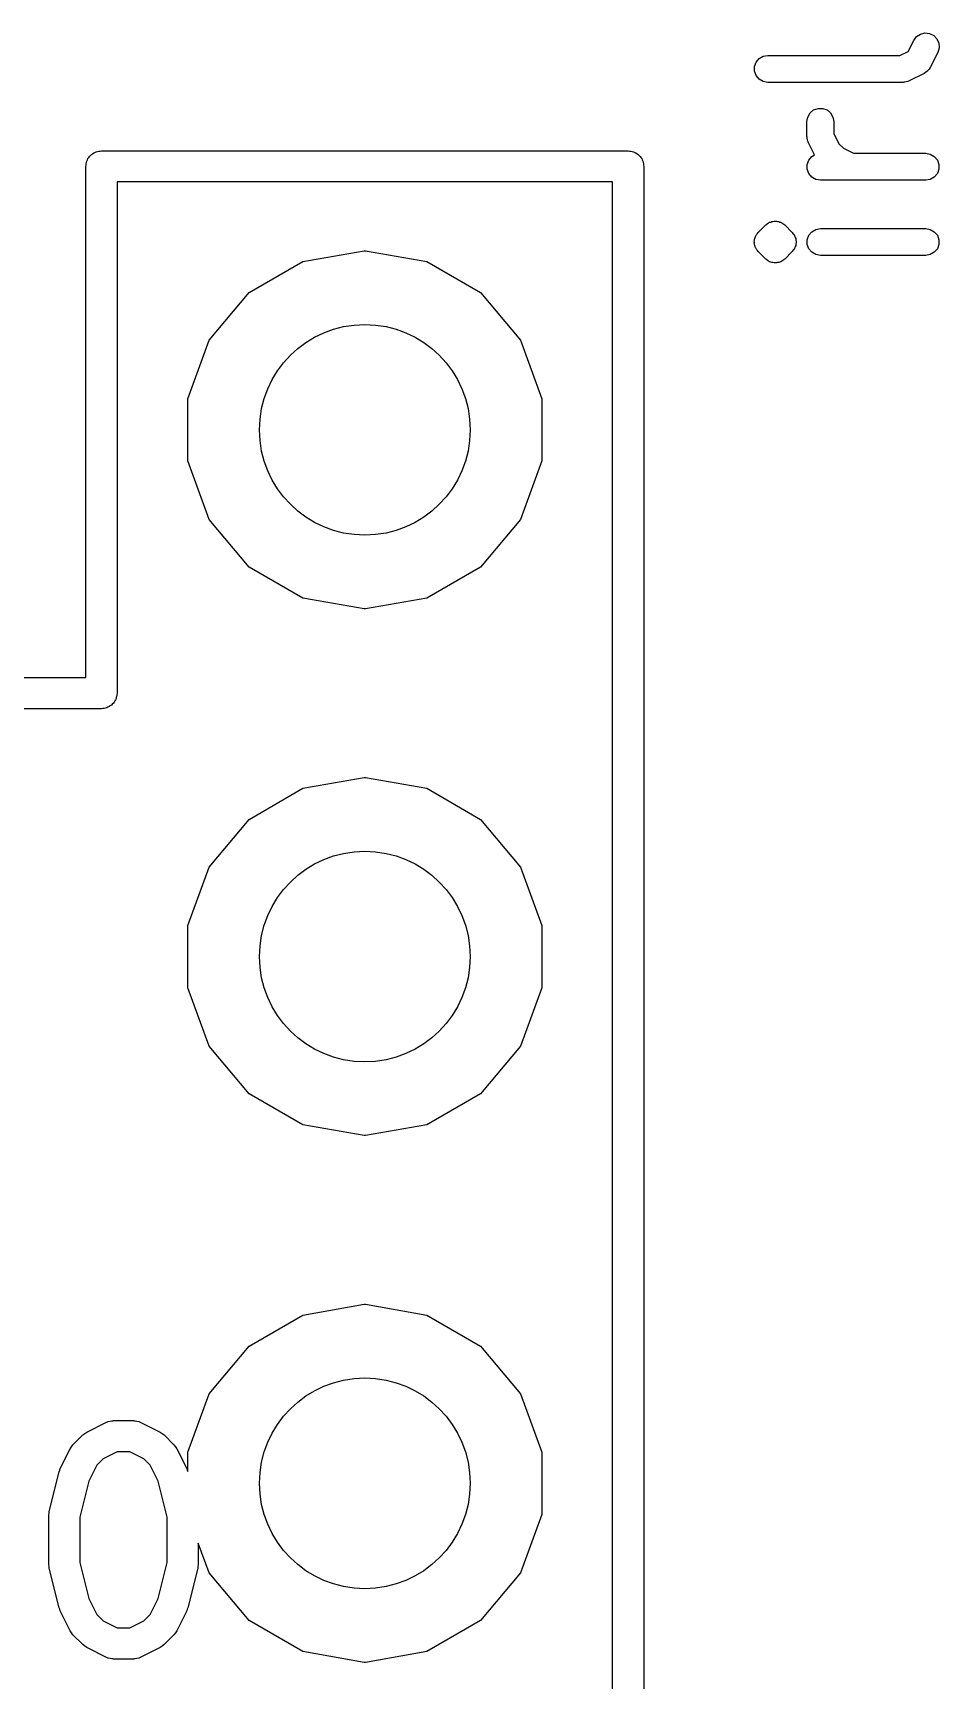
# Model space of a CAD drawing. Extents: x 0.2 to 51.4, y -0.6 to 33.
# Drawn here: x 29.54 to 33.91, y 3.47 to 11.41 of the extents above; entities that cross this region are included whole.
import ezdxf

# ---------------------------------------------------------------- set-up
doc = ezdxf.new("R2010")
doc.units = 0
doc.header["$MEASUREMENT"] = 0
doc.layers.add('BLACK', color=7, linetype='CONTINUOUS')

msp = doc.modelspace()

# ---------------------------------------------------------------- linework, layer by layer
at = {"layer": 'Black'}
for p, q in [((33.7602, 11.3247), (33.7868, 11.378)), ((33.7868, 11.378), (33.8002, 11.396)), ((33.8002, 11.396), (33.819, 11.4084)), ((33.819, 11.4084), (33.8408, 11.4137)), ((33.8408, 11.4137), (33.8632, 11.4111)), ((33.8632, 11.4111), (33.8833, 11.401)), ((33.8833, 11.401), (33.8988, 11.3847)), ((33.8988, 11.3847), (33.9077, 11.3641)), ((33.9077, 11.3641), (33.9091, 11.3416)), ((33.0266, 11.2725), (33.0411, 11.2898)), ((33.0411, 11.2898), (33.0606, 11.301)), ((33.0606, 11.301), (33.0827, 11.3049)), ((33.0827, 11.3049), (33.7206, 11.3049)), ((33.7206, 11.3049), (33.7602, 11.3247)), ((33.9026, 11.32), (33.8664, 11.2475)), ((33.9091, 11.3416), (33.9026, 11.32)), ((33.0189, 11.2514), (33.0266, 11.2725)), ((33.0189, 11.2289), (33.0189, 11.2514)), ((33.0266, 11.2078), (33.0189, 11.2289)), ((33.0411, 11.1905), (33.0266, 11.2078)), ((33.8374, 11.2185), (33.7648, 11.1822)), ((33.845, 11.2242), (33.8374, 11.2185)), ((33.853, 11.2294), (33.845, 11.2242)), ((33.854, 11.2308), (33.853, 11.2294)), ((33.8555, 11.2319), (33.854, 11.2308)), ((33.8607, 11.2398), (33.8555, 11.2319)), ((33.8664, 11.2475), (33.8607, 11.2398)), ((33.0606, 11.1793), (33.0411, 11.1905)), ((33.0827, 11.1754), (33.0606, 11.1793)), ((33.7359, 11.1754), (33.0827, 11.1754)), ((33.7395, 11.176), (33.7359, 11.1754)), ((33.7433, 11.1758), (33.7395, 11.176)), ((33.7505, 11.178), (33.7433, 11.1758)), ((33.758, 11.1793), (33.7505, 11.178)), ((33.7612, 11.1811), (33.758, 11.1793)), ((33.7648, 11.1822), (33.7612, 11.1811)), ((33.2871, 11.0278), (33.3043, 11.0422)), ((33.3043, 11.0422), (33.3255, 11.0499)), ((33.3255, 11.0499), (33.348, 11.0499)), ((33.348, 11.0499), (33.3691, 11.0422)), ((33.3691, 11.0422), (33.3863, 11.0278)), ((33.2719, 10.9861), (33.2759, 11.0083)), ((33.2719, 10.9136), (33.2719, 10.9861)), ((33.2759, 11.0083), (33.2871, 11.0278)), ((33.3863, 11.0278), (33.3976, 11.0083)), ((33.3976, 11.0083), (33.4015, 10.9861)), ((33.4015, 10.9861), (33.4015, 10.9289)), ((33.2726, 10.9099), (33.2719, 10.9136)), ((33.2724, 10.9062), (33.2726, 10.9099)), ((33.2745, 10.8989), (33.2724, 10.9062)), ((33.2759, 10.8914), (33.2745, 10.8989)), ((33.2777, 10.8882), (33.2759, 10.8914)), ((33.2788, 10.8846), (33.2777, 10.8882)), ((33.3083, 10.8257), (33.2788, 10.8846)), ((33.4015, 10.9289), (33.4262, 10.8794)), ((29.8028, 10.8013), (29.805, 10.8075)), ((29.805, 10.8075), (29.8093, 10.8125)), ((29.8093, 10.8125), (29.8125, 10.8182)), ((29.8125, 10.8182), (29.8176, 10.8224)), ((29.8176, 10.8224), (29.8218, 10.8275)), ((29.8218, 10.8275), (29.8275, 10.8307)), ((29.8275, 10.8307), (29.8325, 10.835)), ((29.8325, 10.835), (29.8387, 10.8372)), ((29.8387, 10.8372), (29.8443, 10.8405)), ((29.8443, 10.8405), (29.8508, 10.8416)), ((29.8508, 10.8416), (29.857, 10.8439)), ((29.857, 10.8439), (29.8635, 10.8439)), ((29.8635, 10.8439), (29.87, 10.845)), ((29.87, 10.845), (32.41, 10.845)), ((32.41, 10.845), (32.4165, 10.8439)), ((32.4165, 10.8439), (32.423, 10.8439)), ((32.423, 10.8439), (32.4292, 10.8416)), ((32.4292, 10.8416), (32.4357, 10.8405)), ((32.4357, 10.8405), (32.4413, 10.8372)), ((32.4413, 10.8372), (32.4475, 10.835)), ((32.4475, 10.835), (32.4525, 10.8307)), ((32.4525, 10.8307), (32.4582, 10.8275)), ((32.4582, 10.8275), (32.4624, 10.8224)), ((32.4624, 10.8224), (32.4675, 10.8182)), ((32.4675, 10.8182), (32.4707, 10.8125)), ((32.4707, 10.8125), (32.475, 10.8075)), ((32.475, 10.8075), (32.4772, 10.8013)), ((33.2806, 10.8008), (33.2951, 10.818)), ((33.2951, 10.818), (33.3083, 10.8257)), ((33.4262, 10.8794), (33.4477, 10.8579)), ((33.4477, 10.8579), (33.4971, 10.8332)), ((33.4971, 10.8332), (33.8447, 10.8332)), ((33.8447, 10.8332), (33.8669, 10.8293)), ((33.8669, 10.8293), (33.8863, 10.818)), ((33.8863, 10.818), (33.9008, 10.8008)), ((29.795, 10.77), (29.7961, 10.7765)), ((29.795, 8.305), (29.795, 10.77)), ((29.7961, 10.783), (29.7984, 10.7892)), ((29.7961, 10.7765), (29.7961, 10.783)), ((29.7984, 10.7892), (29.7995, 10.7957)), ((29.7995, 10.7957), (29.8028, 10.8013)), ((32.4772, 10.8013), (32.4805, 10.7957)), ((32.4805, 10.7957), (32.4816, 10.7892)), ((32.4816, 10.7892), (32.4839, 10.783)), ((32.4839, 10.783), (32.4839, 10.7765)), ((32.4839, 10.7765), (32.485, 10.77)), ((32.485, 10.77), (32.485, 3.15)), ((33.2729, 10.7797), (33.2806, 10.8008)), ((33.2729, 10.7572), (33.2729, 10.7797)), ((33.2806, 10.736), (33.2729, 10.7572)), ((33.2951, 10.7188), (33.2806, 10.736)), ((33.9008, 10.736), (33.8863, 10.7188)), ((33.9008, 10.8008), (33.9085, 10.7797)), ((33.9085, 10.7572), (33.9008, 10.736)), ((33.9085, 10.7797), (33.9085, 10.7572)), ((32.335, 10.695), (29.945, 10.695)), ((29.945, 10.695), (29.945, 8.23)), ((32.335, 3.225), (32.335, 10.695)), ((33.3146, 10.7076), (33.2951, 10.7188)), ((33.3367, 10.7037), (33.3146, 10.7076)), ((33.8447, 10.7037), (33.3367, 10.7037)), ((33.8669, 10.7076), (33.8447, 10.7037)), ((33.8863, 10.7188), (33.8669, 10.7076)), ((33.0369, 10.4514), (33.0732, 10.4877)), ((33.0732, 10.4877), (33.0778, 10.4909)), ((33.0778, 10.4909), (33.0818, 10.4949)), ((33.0818, 10.4949), (33.087, 10.4973)), ((33.087, 10.4973), (33.0916, 10.5006)), ((33.0916, 10.5006), (33.0971, 10.502)), ((33.0971, 10.502), (33.1022, 10.5044)), ((33.1022, 10.5044), (33.1079, 10.5049)), ((33.1079, 10.5049), (33.1134, 10.5064)), ((33.1134, 10.5064), (33.119, 10.5059)), ((33.119, 10.5059), (33.1246, 10.5064)), ((33.1246, 10.5064), (33.1301, 10.5049)), ((33.1301, 10.5049), (33.1358, 10.5044)), ((33.1358, 10.5044), (33.1409, 10.502)), ((33.1409, 10.502), (33.1464, 10.5006)), ((33.1464, 10.5006), (33.151, 10.4973)), ((33.151, 10.4973), (33.1562, 10.4949)), ((33.1562, 10.4949), (33.1602, 10.4909)), ((33.1602, 10.4909), (33.1648, 10.4877)), ((33.1648, 10.4877), (33.2011, 10.4514)), ((33.0182, 10.4112), (33.0189, 10.414)), ((33.0187, 10.4056), (33.0182, 10.4112)), ((33.0182, 10.3999), (33.0187, 10.4056)), ((33.0189, 10.4168), (33.0199, 10.4195)), ((33.0189, 10.414), (33.0189, 10.4168)), ((33.0199, 10.4195), (33.0202, 10.4223)), ((33.0202, 10.4223), (33.0225, 10.4275)), ((33.0225, 10.4275), (33.024, 10.4329)), ((33.024, 10.4329), (33.0256, 10.4353)), ((33.0256, 10.4353), (33.0266, 10.438)), ((33.0266, 10.438), (33.0285, 10.4401)), ((33.0285, 10.4401), (33.0297, 10.4427)), ((33.0297, 10.4427), (33.0337, 10.4467)), ((33.0337, 10.4467), (33.0369, 10.4514)), ((33.2011, 10.4514), (33.2043, 10.4467)), ((33.2043, 10.4467), (33.2083, 10.4427)), ((33.2083, 10.4427), (33.2095, 10.4401)), ((33.2095, 10.4401), (33.2114, 10.438)), ((33.2114, 10.438), (33.2124, 10.4353)), ((33.2124, 10.4353), (33.214, 10.4329)), ((33.214, 10.4329), (33.2155, 10.4275)), ((33.2155, 10.4275), (33.2178, 10.4223)), ((33.2178, 10.4223), (33.2181, 10.4195)), ((33.2181, 10.4195), (33.2191, 10.4168)), ((33.2191, 10.4168), (33.2191, 10.414)), ((33.2191, 10.414), (33.2198, 10.4112)), ((33.2198, 10.4112), (33.2193, 10.4056)), ((33.2193, 10.4056), (33.2198, 10.3999)), ((33.2729, 10.4168), (33.2806, 10.438)), ((33.2729, 10.3943), (33.2729, 10.4168)), ((33.2806, 10.438), (33.2951, 10.4552)), ((33.2951, 10.4552), (33.3146, 10.4664)), ((33.3146, 10.4664), (33.3367, 10.4703)), ((33.3367, 10.4703), (33.8447, 10.4703)), ((33.8447, 10.4703), (33.8669, 10.4664)), ((33.8669, 10.4664), (33.8863, 10.4552)), ((33.8863, 10.4552), (33.9008, 10.438)), ((33.9008, 10.438), (33.9085, 10.4168)), ((33.9085, 10.4168), (33.9085, 10.3943)), ((30.8413, 10.3115), (31.1367, 10.3636)), ((31.1367, 10.3636), (31.1433, 10.3636)), ((31.1433, 10.3636), (31.4387, 10.3115)), ((33.0189, 10.3972), (33.0182, 10.3999)), ((33.0189, 10.3943), (33.0189, 10.3972)), ((33.0199, 10.3916), (33.0189, 10.3943)), ((33.0202, 10.3888), (33.0199, 10.3916)), ((33.0225, 10.3837), (33.0202, 10.3888)), ((33.024, 10.3782), (33.0225, 10.3837)), ((33.0256, 10.3759), (33.024, 10.3782)), ((33.0266, 10.3732), (33.0256, 10.3759)), ((33.0285, 10.371), (33.0266, 10.3732)), ((33.0297, 10.3684), (33.0285, 10.371)), ((33.0337, 10.3644), (33.0297, 10.3684)), ((33.0369, 10.3598), (33.0337, 10.3644)), ((33.0732, 10.3235), (33.0369, 10.3598)), ((33.2011, 10.3598), (33.1648, 10.3235)), ((33.2043, 10.3644), (33.2011, 10.3598)), ((33.2083, 10.3684), (33.2043, 10.3644)), ((33.2095, 10.371), (33.2083, 10.3684)), ((33.2114, 10.3732), (33.2095, 10.371)), ((33.2124, 10.3759), (33.2114, 10.3732)), ((33.214, 10.3782), (33.2124, 10.3759)), ((33.2155, 10.3837), (33.214, 10.3782)), ((33.2178, 10.3888), (33.2155, 10.3837)), ((33.2181, 10.3916), (33.2178, 10.3888)), ((33.2191, 10.3943), (33.2181, 10.3916)), ((33.2198, 10.3999), (33.2191, 10.3972)), ((33.2191, 10.3972), (33.2191, 10.3943)), ((33.2806, 10.3732), (33.2729, 10.3943)), ((33.2951, 10.356), (33.2806, 10.3732)), ((33.3146, 10.3447), (33.2951, 10.356)), ((33.3367, 10.3408), (33.3146, 10.3447)), ((33.8447, 10.3408), (33.3367, 10.3408)), ((33.8669, 10.3447), (33.8447, 10.3408)), ((33.8863, 10.356), (33.8669, 10.3447)), ((33.9008, 10.3732), (33.8863, 10.356)), ((33.9085, 10.3943), (33.9008, 10.3732)), ((30.5816, 10.1616), (30.8413, 10.3115)), ((31.4387, 10.3115), (31.6984, 10.1616)), ((33.0778, 10.3202), (33.0732, 10.3235)), ((33.0818, 10.3162), (33.0778, 10.3202)), ((33.087, 10.3138), (33.0818, 10.3162)), ((33.0916, 10.3106), (33.087, 10.3138)), ((33.0971, 10.3091), (33.0916, 10.3106)), ((33.1022, 10.3067), (33.0971, 10.3091)), ((33.1079, 10.3062), (33.1022, 10.3067)), ((33.1134, 10.3048), (33.1079, 10.3062)), ((33.119, 10.3053), (33.1134, 10.3048)), ((33.1246, 10.3048), (33.119, 10.3053)), ((33.1301, 10.3062), (33.1246, 10.3048)), ((33.1358, 10.3067), (33.1301, 10.3062)), ((33.1409, 10.3091), (33.1358, 10.3067)), ((33.1464, 10.3106), (33.1409, 10.3091)), ((33.151, 10.3138), (33.1464, 10.3106)), ((33.1562, 10.3162), (33.151, 10.3138)), ((33.1602, 10.3202), (33.1562, 10.3162)), ((33.1648, 10.3235), (33.1602, 10.3202)), ((30.3888, 9.9318), (30.5816, 10.1616)), ((31.6984, 10.1616), (31.8912, 9.9318)), ((30.2862, 9.64996), (30.3888, 9.9318)), ((31.8912, 9.9318), (31.9938, 9.64996)), ((30.2862, 9.35004), (30.2862, 9.64996)), ((31.9938, 9.64996), (31.9938, 9.35004)), ((30.3888, 9.0682), (30.2862, 9.35004)), ((31.9938, 9.35004), (31.8912, 9.0682)), ((30.5816, 8.83844), (30.3888, 9.0682)), ((31.8912, 9.0682), (31.6984, 8.83844)), ((30.8413, 8.68848), (30.5816, 8.83844)), ((31.6984, 8.83844), (31.4387, 8.68848)), ((31.1367, 8.6364), (30.8413, 8.68848)), ((31.4387, 8.68848), (31.1433, 8.6364)), ((31.1433, 8.6364), (31.1367, 8.6364)), ((27.33, 8.305), (29.795, 8.305)), ((29.9275, 8.18179), (29.9224, 8.17757)), ((29.9307, 8.18747), (29.9275, 8.18179)), ((29.935, 8.1925), (29.9307, 8.18747)), ((29.9372, 8.19867), (29.935, 8.1925)), ((29.9405, 8.20435), (29.9372, 8.19867)), ((29.9416, 8.21081), (29.9405, 8.20435)), ((29.9439, 8.21698), (29.9416, 8.21081)), ((29.945, 8.23), (29.9439, 8.22354)), ((29.9439, 8.22354), (29.9439, 8.21698)), ((29.87, 8.155), (27.405, 8.155)), ((29.8765, 8.15614), (29.87, 8.155)), ((29.883, 8.15614), (29.8765, 8.15614)), ((29.8892, 8.15838), (29.883, 8.15614)), ((29.8957, 8.15952), (29.8892, 8.15838)), ((29.9013, 8.1628), (29.8957, 8.15952)), ((29.9075, 8.16505), (29.9013, 8.1628)), ((29.9125, 8.16927), (29.9075, 8.16505)), ((29.9182, 8.17255), (29.9125, 8.16927)), ((29.9224, 8.17757), (29.9182, 8.17255)), ((30.8413, 7.77152), (31.1367, 7.8236)), ((31.1367, 7.8236), (31.1433, 7.8236)), ((31.1433, 7.8236), (31.4387, 7.77152)), ((30.5816, 7.62156), (30.8413, 7.77152)), ((31.4387, 7.77152), (31.6984, 7.62156)), ((30.3888, 7.3918), (30.5816, 7.62156)), ((31.6984, 7.62156), (31.8912, 7.3918)), ((30.2862, 7.10996), (30.3888, 7.3918)), ((31.8912, 7.3918), (31.9938, 7.10996)), ((30.2862, 6.81004), (30.2862, 7.10996)), ((31.9938, 7.10996), (31.9938, 6.81004)), ((30.3888, 6.5282), (30.2862, 6.81004)), ((31.9938, 6.81004), (31.8912, 6.5282)), ((30.5816, 6.29844), (30.3888, 6.5282)), ((31.8912, 6.5282), (31.6984, 6.29844)), ((30.8413, 6.14848), (30.5816, 6.29844)), ((31.6984, 6.29844), (31.4387, 6.14848)), ((31.1367, 6.0964), (30.8413, 6.14848)), ((31.4387, 6.14848), (31.1433, 6.0964)), ((31.1433, 6.0964), (31.1367, 6.0964)), ((30.8413, 5.23152), (31.1367, 5.2836)), ((31.1367, 5.2836), (31.1433, 5.2836)), ((31.1433, 5.2836), (31.4387, 5.23152)), ((30.5816, 5.08156), (30.8413, 5.23152)), ((31.4387, 5.23152), (31.6984, 5.08156)), ((30.3888, 4.8518), (30.5816, 5.08156)), ((31.6984, 5.08156), (31.8912, 4.8518)), ((30.2862, 4.56996), (30.3888, 4.8518)), ((31.8912, 4.8518), (31.9938, 4.56996)), ((29.7998, 4.66708), (29.895, 4.7147)), ((29.895, 4.7147), (29.8992, 4.71593)), ((29.8992, 4.71593), (29.9029, 4.7181)), ((29.9029, 4.7181), (29.9116, 4.71962)), ((29.9116, 4.71962), (29.92, 4.72213)), ((29.92, 4.72213), (29.9243, 4.72187)), ((29.9243, 4.72187), (29.9286, 4.72262)), ((29.9286, 4.72262), (30.0238, 4.72262)), ((30.0238, 4.72262), (30.0281, 4.72187)), ((30.0281, 4.72187), (30.0324, 4.72213)), ((30.0324, 4.72213), (30.0408, 4.71962)), ((30.0408, 4.71962), (30.0495, 4.7181)), ((30.0495, 4.7181), (30.0532, 4.71593)), ((30.0532, 4.71593), (30.0574, 4.7147)), ((30.0574, 4.7147), (30.1526, 4.66708)), ((29.7327, 4.60541), (29.7803, 4.65303)), ((29.7803, 4.65303), (29.7901, 4.65992)), ((29.7901, 4.65992), (29.7998, 4.66708)), ((30.1526, 4.66708), (30.1622, 4.65992)), ((30.1622, 4.65992), (30.1721, 4.65303)), ((30.1721, 4.65303), (30.2197, 4.60541)), ((29.671, 4.49068), (29.7186, 4.58592)), ((29.7186, 4.58592), (29.7258, 4.59558)), ((29.7258, 4.59558), (29.7327, 4.60541)), ((29.8778, 4.53836), (29.8474, 4.50795)), ((29.9463, 4.57262), (29.8778, 4.53836)), ((30.0061, 4.57262), (29.9463, 4.57262)), ((30.0746, 4.53836), (30.0061, 4.57262)), ((30.105, 4.50795), (30.0746, 4.53836)), ((30.2197, 4.60541), (30.2266, 4.59558)), ((30.2266, 4.59558), (30.2337, 4.58592)), ((30.2337, 4.58592), (30.2814, 4.49068)), ((30.2862, 4.47719), (30.2862, 4.56996)), ((31.9938, 4.56996), (31.9938, 4.27004)), ((29.6177, 4.28486), (29.6653, 4.47533)), ((29.6653, 4.47533), (29.6687, 4.48283)), ((29.6687, 4.48283), (29.671, 4.49068)), ((29.8474, 4.50795), (29.8089, 4.43097)), ((30.1435, 4.43097), (30.105, 4.50795)), ((30.2814, 4.49068), (30.2837, 4.48283)), ((30.2837, 4.48283), (30.2862, 4.47719)), ((29.8089, 4.43097), (29.7655, 4.25743)), ((30.1869, 4.25743), (30.1435, 4.43097)), ((29.6155, 4.26667), (29.6171, 4.2757)), ((29.6155, 4.02857), (29.6155, 4.26667)), ((29.6171, 4.2757), (29.6177, 4.28486)), ((29.7655, 4.25743), (29.7655, 4.03781)), ((30.1869, 4.03781), (30.1869, 4.25743)), ((31.9938, 4.27004), (31.8912, 3.9882)), ((30.3888, 3.9882), (30.3369, 4.13078)), ((30.3369, 4.13078), (30.3369, 4.02857)), ((29.6171, 4.01954), (29.6155, 4.02857)), ((29.6177, 4.01038), (29.6171, 4.01954)), ((29.6653, 3.81991), (29.6177, 4.01038)), ((29.7655, 4.03781), (29.8089, 3.86427)), ((30.1435, 3.86427), (30.1869, 4.03781)), ((30.3347, 4.01038), (30.287, 3.81991)), ((30.3353, 4.01954), (30.3347, 4.01038)), ((30.3369, 4.02857), (30.3353, 4.01954)), ((30.5816, 3.75844), (30.3888, 3.9882)), ((31.8912, 3.9882), (31.6984, 3.75844)), ((29.6687, 3.81241), (29.6653, 3.81991)), ((29.671, 3.80455), (29.6687, 3.81241)), ((29.8089, 3.86427), (29.8474, 3.78728)), ((30.105, 3.78728), (30.1435, 3.86427)), ((30.2837, 3.81241), (30.2814, 3.80455)), ((30.287, 3.81991), (30.2837, 3.81241)), ((29.7186, 3.70932), (29.671, 3.80455)), ((29.8474, 3.78728), (29.8778, 3.75688)), ((29.8778, 3.75688), (29.9463, 3.72262)), ((30.0061, 3.72262), (30.0746, 3.75688)), ((30.0746, 3.75688), (30.105, 3.78728)), ((30.2814, 3.80455), (30.2337, 3.70932)), ((30.8413, 3.60848), (30.5816, 3.75844)), ((31.6984, 3.75844), (31.4387, 3.60848)), ((29.7258, 3.69966), (29.7186, 3.70932)), ((29.7327, 3.68982), (29.7258, 3.69966)), ((29.7803, 3.64221), (29.7327, 3.68982)), ((29.9463, 3.72262), (30.0061, 3.72262)), ((30.2197, 3.68982), (30.1721, 3.64221)), ((30.2266, 3.69966), (30.2197, 3.68982)), ((30.2337, 3.70932), (30.2266, 3.69966)), ((29.7901, 3.63532), (29.7803, 3.64221)), ((29.7998, 3.62816), (29.7901, 3.63532)), ((29.895, 3.58054), (29.7998, 3.62816)), ((29.8992, 3.57931), (29.895, 3.58054)), ((29.9029, 3.57714), (29.8992, 3.57931)), ((29.9116, 3.57562), (29.9029, 3.57714)), ((29.92, 3.57311), (29.9116, 3.57562)), ((30.0408, 3.57562), (30.0324, 3.57311)), ((30.0495, 3.57714), (30.0408, 3.57562)), ((30.0532, 3.57931), (30.0495, 3.57714)), ((30.0574, 3.58054), (30.0532, 3.57931)), ((30.1526, 3.62816), (30.0574, 3.58054)), ((30.1622, 3.63532), (30.1526, 3.62816)), ((30.1721, 3.64221), (30.1622, 3.63532)), ((31.1367, 3.5564), (30.8413, 3.60848)), ((31.4387, 3.60848), (31.1433, 3.5564)), ((29.9243, 3.57337), (29.92, 3.57311)), ((29.9286, 3.57262), (29.9243, 3.57337)), ((30.0238, 3.57262), (29.9286, 3.57262)), ((30.0281, 3.57337), (30.0238, 3.57262)), ((30.0324, 3.57311), (30.0281, 3.57337)), ((31.1433, 3.5564), (31.1367, 3.5564))]:
    msp.add_line(p, q, dxfattribs=at)
for centre in [(31.14, 9.5), (31.14, 6.96), (31.14, 4.42)]:
    msp.add_circle(centre, 0.508, dxfattribs=at)

doc.saveas('drawing.dxf')
